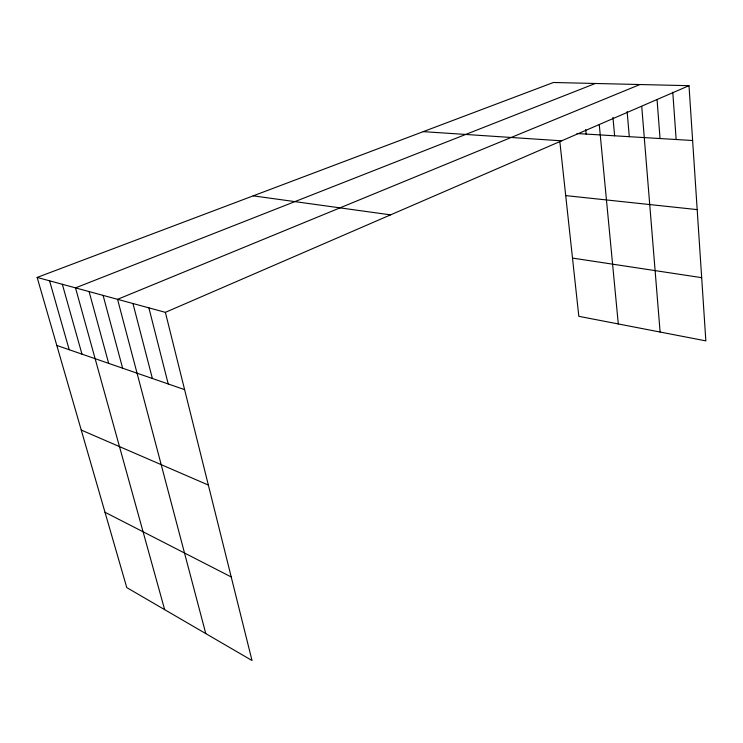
<?xml version="1.0" encoding="UTF-8"?>
<svg xmlns="http://www.w3.org/2000/svg" width="743" height="743" viewBox="0 0 743 743"><rect width="100%" height="100%" fill="white"/><g stroke="black" fill="none" stroke-linecap="round" stroke-linejoin="round"><path stroke-width="1.11" d="M165.373 312.348L252.007 660.508L126.765 587.592L37.15 277.427L165.373 312.348L689.002 85.686L705.85 340.879L578.825 316.323L559.823 141.421M639.946 84.526L117.561 299.327L205.774 633.593M595.338 83.476L75.507 287.875L164.649 609.65M37.15 277.427L553.414 82.492L689.002 85.686M576.967 133.526L692.625 140.511M423.259 131.632L561.624 140.826M565.711 195.604L697.185 209.61M253.205 195.846L390.577 214.866M572.491 258.081L701.68 277.668M56.793 345.43L184.598 389.629M81.247 430.058L208.346 485.058M104.995 512.252L231.212 576.958M49.558 280.808L69.201 349.712M62.338 284.281L81.971 354.132M89.086 291.572L108.673 363.373M103.101 295.389L122.641 368.203M132.96 303.525L152.38 378.484M148.888 307.862L168.224 383.964M585.716 129.551L586.171 134.084M599.267 124.638L618.297 323.957M612.938 117.32L614.619 135.802M627.129 111.571L629.293 136.684M641.738 106.444L660.109 332.037M657.072 99.738L660.035 138.542M672.777 92.216L676.149 139.508"/></g></svg>
